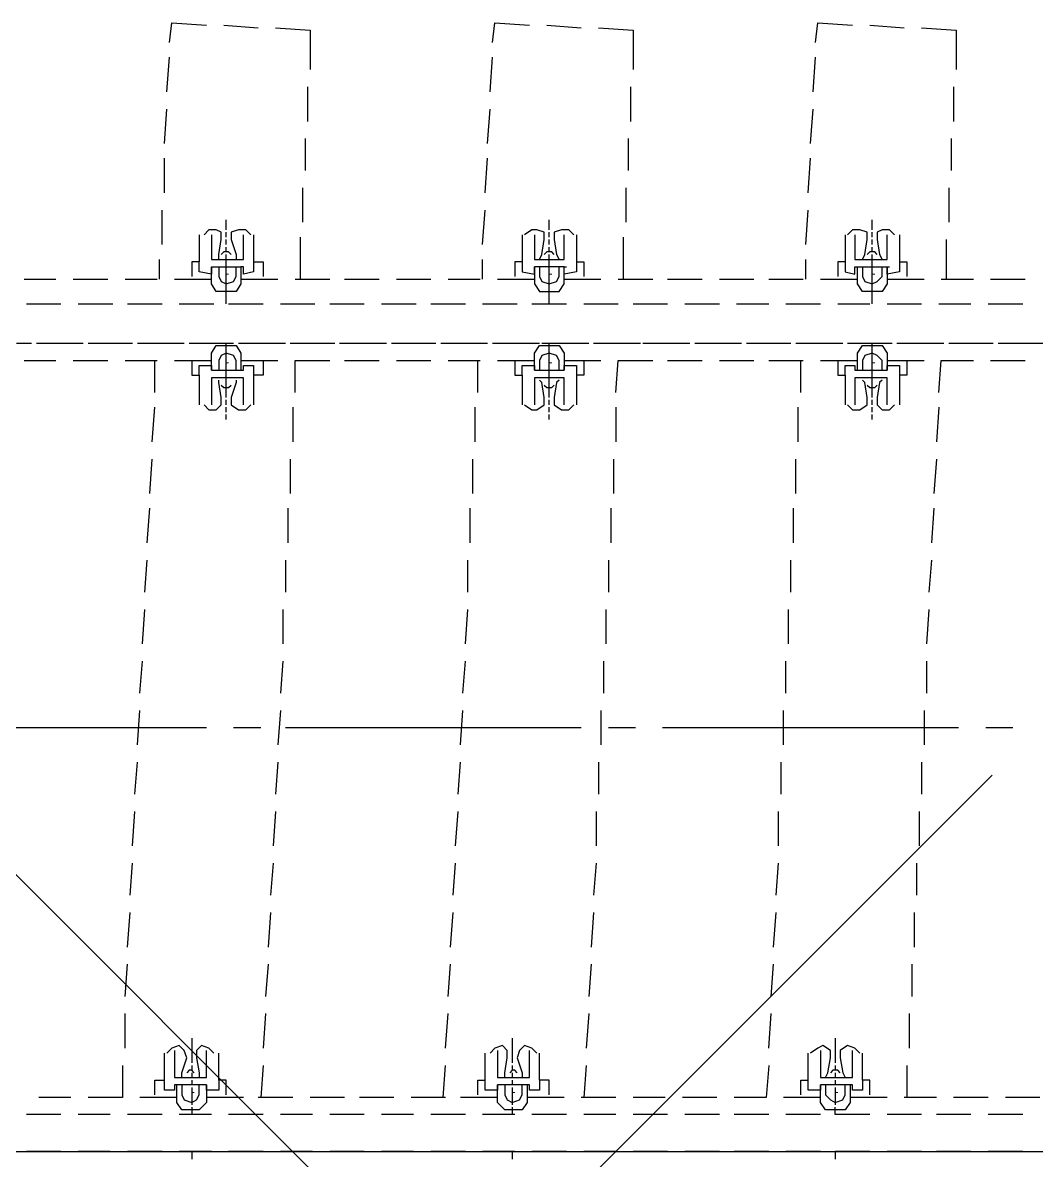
# Model space of a CAD drawing. Header units: millimetres. Extents: x -45 to 90, y -17 to 16.
# Drawn here: x 61.64 to 63.524, y -0.805 to 1.311 of the extents above; entities that cross this region are included whole.
import ezdxf

# ---------------------------------------------------------------- set-up
doc = ezdxf.new("R2010")
doc.units = ezdxf.units.MM
doc.header["$PDMODE"] = 3
doc.layers.add('PDF_Geometry', color=7, linetype='Continuous')

msp = doc.modelspace()

# ---------------------------------------------------------------- linework, layer by layer
at = {"color": 4}
msp.add_lwpolyline([(58.5713, -0.7885), (68.3996, -0.7885)], dxfattribs=at)
at = {"color": 1}
msp.add_point((62.4424, -1.0885), dxfattribs=at)
at = {"layer": 'PDF_Geometry', "lineweight": 25}
for points in [[(61.9131, 1.2744), (61.9177, 1.3111), (61.9819, 1.3065)], [(62.014, 1.3065), (62.0781, 1.3019)], [(62.1102, 1.3019), (62.1744, 1.2973), (62.1744, 1.224)], [(62.5136, 1.2744), (62.5182, 1.3111), (62.5824, 1.3065)], [(62.6145, 1.3065), (62.6787, 1.3019)], [(62.7107, 1.3019), (62.7749, 1.2973), (62.7749, 1.224)], [(63.1142, 1.2744), (63.1187, 1.3111), (63.1829, 1.3065)], [(63.215, 1.3065), (63.2792, 1.3019)], [(63.3113, 1.3019), (63.3754, 1.2973), (63.3754, 1.224)], [(61.9085, 1.1827), (61.9131, 1.2469)], [(62.509, 1.1827), (62.5136, 1.2469)], [(63.1096, 1.1827), (63.1142, 1.2469)], [(62.1698, 1.1919), (62.1698, 1.1277)], [(62.7703, 1.1919), (62.7703, 1.1277)], [(63.3709, 1.1919), (63.3709, 1.1277)], [(61.9039, 1.0864), (61.9085, 1.1506)], [(62.5043, 1.0864), (62.509, 1.1506)], [(63.105, 1.0864), (63.1096, 1.1506)], [(62.1652, 1.0956), (62.1652, 1.036)], [(62.7658, 1.0956), (62.7658, 1.036)], [(63.3663, 1.0956), (63.3663, 1.036)], [(61.9039, 0.9948), (61.9039, 1.0589)], [(62.4999, 0.9948), (62.5043, 1.0589)], [(63.1004, 0.9948), (63.105, 1.0589)], [(62.1605, 1.0039), (62.1605, 0.9399)], [(62.7612, 1.0039), (62.7612, 0.9399)], [(63.3617, 1.0039), (63.3617, 0.9399)], [(61.8994, 0.8985), (61.8994, 0.9627)], [(62.4953, 0.8985), (62.4999, 0.9627)], [(63.0958, 0.8985), (63.1004, 0.9627)], [(62.0185, 0.926), (62.0185, 0.9352), (62.0185, 0.9399), (62.0185, 0.9443)], [(62.6189, 0.926), (62.6189, 0.9352), (62.6189, 0.9399), (62.6189, 0.9443)], [(63.2196, 0.926), (63.2196, 0.9352), (63.2196, 0.9399), (63.2196, 0.9443)], [(61.9681, 0.9168), (61.9681, 0.8664), (61.9544, 0.8664), (61.9544, 0.8389)], [(62.0048, 0.871), (62.0048, 0.8802), (62.0094, 0.9077), (62.0094, 0.9214), (62.0002, 0.926), (61.9865, 0.926), (61.9773, 0.9168)], [(61.991, 0.9168), (61.991, 0.871), (62.0506, 0.871), (62.0506, 0.9168)], [(62.0185, 0.9122), (62.0185, 0.9214)], [(62.0644, 0.9168), (62.0552, 0.926), (62.0415, 0.926), (62.0277, 0.9214), (62.0277, 0.9077), (62.0369, 0.8802), (62.0369, 0.871)], [(62.069, 0.9168), (62.069, 0.8664), (62.0873, 0.8664), (62.0873, 0.8389)], [(62.1561, 0.9122), (62.1561, 0.8343)], [(62.5686, 0.9168), (62.5686, 0.8664), (62.5549, 0.8664), (62.5549, 0.8389)], [(62.6007, 0.871), (62.6053, 0.8802), (62.6099, 0.9077), (62.6099, 0.9214), (62.5961, 0.926), (62.587, 0.926), (62.5732, 0.9168)], [(62.5916, 0.9168), (62.5916, 0.871), (62.6466, 0.871), (62.6466, 0.9168)], [(62.6189, 0.9122), (62.6189, 0.9214)], [(62.6649, 0.9168), (62.6557, 0.926), (62.642, 0.926), (62.6282, 0.9214), (62.6282, 0.9077), (62.6328, 0.8802), (62.6374, 0.871)], [(62.6695, 0.9168), (62.6695, 0.8664), (62.6832, 0.8664), (62.6832, 0.8389)], [(62.7566, 0.9122), (62.7566, 0.8343)], [(63.1692, 0.9168), (63.1692, 0.8664), (63.1554, 0.8664), (63.1554, 0.8389)], [(63.2013, 0.871), (63.2058, 0.8802), (63.2104, 0.9077), (63.2104, 0.9214), (63.1967, 0.926), (63.1829, 0.926), (63.1737, 0.9168)], [(63.1875, 0.9168), (63.1875, 0.871), (63.2471, 0.871), (63.2471, 0.9168)], [(63.2196, 0.9122), (63.2196, 0.9214)], [(63.2608, 0.9168), (63.2517, 0.926), (63.2379, 0.926), (63.2288, 0.9214), (63.2288, 0.9077), (63.2333, 0.8802), (63.2379, 0.871)], [(63.27, 0.9168), (63.27, 0.8664), (63.2838, 0.8664), (63.2838, 0.8389)], [(62.0185, 0.8985), (62.0185, 0.9077)], [(62.0185, 0.8847), (62.0185, 0.8939)], [(62.6189, 0.8985), (62.6189, 0.9077)], [(62.6189, 0.8847), (62.6189, 0.8939)], [(63.2196, 0.8985), (63.2196, 0.9077)], [(63.2196, 0.8847), (63.2196, 0.8939)], [(63.3571, 0.9077), (63.3571, 0.8343)], [(61.8948, 0.8343), (61.8948, 0.871)], [(62.0277, 0.8802), (62.0231, 0.8847), (62.014, 0.8847), (62.0094, 0.8802)], [(62.0185, 0.7885), (62.0185, 0.8022), (62.0185, 0.816), (62.0185, 0.8297), (62.0185, 0.8435), (62.0185, 0.8526), (62.0185, 0.8664), (62.0185, 0.8802)], [(62.4953, 0.8343), (62.4953, 0.871)], [(62.6282, 0.8802), (62.6237, 0.8847), (62.6145, 0.8847), (62.6099, 0.8802)], [(62.6189, 0.7885), (62.6189, 0.8022), (62.6189, 0.816), (62.6189, 0.8297), (62.6189, 0.8435), (62.6189, 0.8526), (62.6189, 0.8664), (62.6189, 0.8802)], [(63.0958, 0.8343), (63.0958, 0.871)], [(63.2288, 0.8802), (63.2242, 0.8847), (63.215, 0.8847), (63.2104, 0.8802)], [(63.2196, 0.7885), (63.2196, 0.8022), (63.2196, 0.816), (63.2196, 0.8297), (63.2196, 0.8435), (63.2196, 0.8526), (63.2196, 0.8664), (63.2196, 0.8802)], [(62.069, 0.8664), (62.069, 0.8481), (62.0506, 0.8435), (62.0506, 0.8572), (62.0459, 0.8572), (62.0459, 0.8253), (62.0369, 0.8114), (62.0002, 0.8114), (61.991, 0.8253), (61.991, 0.8572), (61.991, 0.8435), (61.9681, 0.8481), (61.9681, 0.8664)], [(61.991, 0.8572), (62.0459, 0.8572)], [(62.0048, 0.8572), (62.0048, 0.8389), (62.0094, 0.8297), (62.0185, 0.8253), (62.0323, 0.8297), (62.0369, 0.8389), (62.0369, 0.8572)], [(62.5686, 0.8664), (62.5686, 0.8481), (62.5916, 0.8435), (62.5916, 0.8572), (62.5916, 0.8253), (62.6007, 0.8114), (62.6374, 0.8114), (62.6466, 0.8253), (62.6466, 0.8572), (62.5916, 0.8572)], [(62.6007, 0.8572), (62.6007, 0.8389), (62.6053, 0.8297), (62.6189, 0.8253), (62.6328, 0.8297), (62.6374, 0.8389), (62.6374, 0.8572)], [(62.6695, 0.8664), (62.6695, 0.8481), (62.6466, 0.8435), (62.6466, 0.8572), (62.6512, 0.8572)], [(63.1692, 0.8664), (63.1692, 0.8481), (63.1875, 0.8435), (63.1875, 0.8572), (63.1919, 0.8572), (63.2471, 0.8572), (63.2471, 0.8253), (63.2379, 0.8114), (63.2013, 0.8114), (63.1919, 0.8253), (63.1919, 0.8572)], [(63.2013, 0.8572), (63.2013, 0.8389), (63.2058, 0.8297), (63.2196, 0.8253), (63.2288, 0.8297), (63.2379, 0.8389), (63.2379, 0.8572)], [(63.27, 0.8664), (63.27, 0.8481), (63.2471, 0.8435), (63.2471, 0.8572), (63.2517, 0.8572)], [(61.6427, 0.8343), (61.7021, 0.8343)], [(61.7343, 0.8343), (61.7985, 0.8343)], [(61.8306, 0.8343), (61.8902, 0.8343)], [(61.9223, 0.8343), (61.991, 0.8343)], [(62.0459, 0.8343), (62.1148, 0.8343)], [(62.1469, 0.8343), (62.2111, 0.8343)], [(62.2386, 0.8343), (62.3028, 0.8343)], [(62.3349, 0.8343), (62.399, 0.8343)], [(62.4311, 0.8343), (62.4907, 0.8343)], [(62.5228, 0.8343), (62.5916, 0.8343)], [(62.6466, 0.8343), (62.7153, 0.8343)], [(62.7474, 0.8343), (62.8116, 0.8343)], [(62.8391, 0.8343), (62.9033, 0.8343)], [(62.9354, 0.8343), (62.9995, 0.8343)], [(63.0271, 0.8343), (63.0912, 0.8343)], [(63.1233, 0.8343), (63.1919, 0.8343)], [(63.2471, 0.8343), (63.3159, 0.8343)], [(63.3479, 0.8343), (63.4075, 0.8343)], [(63.4396, 0.8343), (63.5038, 0.8343)], [(61.6472, 0.7885), (61.7114, 0.7885)], [(61.7435, 0.7885), (61.8077, 0.7885)], [(61.8352, 0.7885), (61.8994, 0.7885)], [(61.9313, 0.7885), (61.9956, 0.7885)], [(62.0231, 0.7885), (62.0873, 0.7885)], [(62.1194, 0.7885), (62.1836, 0.7885)], [(62.2111, 0.7885), (62.2751, 0.7885)], [(62.3073, 0.7885), (62.3715, 0.7885)], [(62.399, 0.7885), (62.4632, 0.7885)], [(62.4953, 0.7885), (62.5595, 0.7885)], [(62.587, 0.7885), (62.6512, 0.7885)], [(62.6832, 0.7885), (62.7474, 0.7885)], [(62.7749, 0.7885), (62.8391, 0.7885)], [(62.8712, 0.7885), (62.9354, 0.7885)], [(62.9675, 0.7885), (63.0271, 0.7885)], [(63.0591, 0.7885), (63.1233, 0.7885)], [(63.1554, 0.7885), (63.215, 0.7885)], [(63.2471, 0.7885), (63.3113, 0.7885)], [(63.3434, 0.7885), (63.403, 0.7885)], [(63.435, 0.7885), (63.4992, 0.7885)], [(61.6289, 0.7151), (61.6564, 0.7151)], [(61.6656, 0.7151), (61.7297, 0.7151)], [(61.6747, 0.7151), (61.7068, 0.7151)], [(61.7206, 0.7151), (61.7527, 0.7151)], [(61.7618, 0.7151), (61.8214, 0.7151)], [(61.7664, 0.7151), (61.7985, 0.7151)], [(61.8167, 0.7151), (61.8444, 0.7151)], [(61.8535, 0.7151), (61.9177, 0.7151)], [(61.8627, 0.7151), (61.8948, 0.7151)], [(61.9085, 0.7151), (61.9406, 0.7151)], [(61.9498, 0.7151), (62.014, 0.7151)], [(61.9544, 0.7151), (61.9865, 0.7151)], [(61.9681, 0.6555), (61.9681, 0.6739), (61.991, 0.6739), (61.991, 0.6647), (61.991, 0.6968), (62.0002, 0.7107), (62.0369, 0.7107), (62.0459, 0.6968), (62.0459, 0.6647)], [(62.0048, 0.7151), (62.0323, 0.7151)], [(62.0185, 0.6143), (62.0185, 0.6234), (62.0185, 0.628), (62.0185, 0.6372), (62.0185, 0.6418), (62.0185, 0.6509), (62.0185, 0.6555), (62.0185, 0.6647), (62.0185, 0.6693), (62.0185, 0.6784), (62.0185, 0.6876), (62.0185, 0.6922), (62.0185, 0.7014), (62.0185, 0.706), (62.0185, 0.7151), (62.0231, 0.7151)], [(62.0415, 0.7151), (62.1056, 0.7151)], [(62.0506, 0.7151), (62.0827, 0.7151)], [(62.0965, 0.7151), (62.1286, 0.7151)], [(62.1377, 0.7151), (62.2019, 0.7151)], [(62.1423, 0.7151), (62.1744, 0.7151)], [(62.1927, 0.7151), (62.2202, 0.7151)], [(62.2294, 0.7151), (62.2936, 0.7151)], [(62.2386, 0.7151), (62.2707, 0.7151)], [(62.2844, 0.7151), (62.3165, 0.7151)], [(62.3257, 0.7151), (62.3897, 0.7151)], [(62.3303, 0.7151), (62.3624, 0.7151)], [(62.3807, 0.7151), (62.4082, 0.7151)], [(62.4174, 0.7151), (62.4815, 0.7151)], [(62.4265, 0.7151), (62.4586, 0.7151)], [(62.4724, 0.7151), (62.5043, 0.7151)], [(62.5136, 0.7151), (62.5778, 0.7151)], [(62.5182, 0.7151), (62.5503, 0.7151)], [(62.5686, 0.7151), (62.6007, 0.7151)], [(62.5686, 0.6555), (62.5686, 0.6739), (62.5916, 0.6739), (62.5916, 0.6647), (62.5916, 0.6968), (62.6007, 0.7107), (62.6374, 0.7107), (62.6466, 0.6968), (62.6466, 0.6647), (62.6466, 0.6739), (62.6695, 0.6739), (62.6695, 0.6555)], [(62.6053, 0.7151), (62.6695, 0.7151)], [(62.6145, 0.7151), (62.6466, 0.7151)], [(62.6189, 0.6143), (62.6189, 0.6234), (62.6189, 0.628), (62.6189, 0.6372), (62.6189, 0.6418), (62.6189, 0.6509), (62.6189, 0.6555), (62.6189, 0.6647), (62.6189, 0.6693), (62.6189, 0.6784), (62.6189, 0.6876), (62.6189, 0.6922), (62.6189, 0.7014), (62.6189, 0.706), (62.6189, 0.7151), (62.6237, 0.7151)], [(62.6603, 0.7151), (62.6924, 0.7151)], [(62.7016, 0.7151), (62.7658, 0.7151)], [(62.7062, 0.7151), (62.7383, 0.7151)], [(62.7566, 0.7151), (62.7887, 0.7151)], [(62.7933, 0.7151), (62.8574, 0.7151)], [(62.8024, 0.7151), (62.8345, 0.7151)], [(62.8481, 0.7151), (62.8804, 0.7151)], [(62.8895, 0.7151), (62.9537, 0.7151)], [(62.8941, 0.7151), (62.9262, 0.7151)], [(62.9445, 0.7151), (62.9766, 0.7151)], [(62.9858, 0.7151), (63.0454, 0.7151)], [(62.9904, 0.7151), (63.0225, 0.7151)], [(63.0362, 0.7151), (63.0683, 0.7151)], [(63.0773, 0.7151), (63.1417, 0.7151)], [(63.0866, 0.7151), (63.1142, 0.7151)], [(63.1325, 0.7151), (63.1646, 0.7151)], [(63.1692, 0.6555), (63.1692, 0.6739), (63.1875, 0.6739), (63.1875, 0.6647), (63.1919, 0.6647), (63.1919, 0.6968), (63.2013, 0.7107), (63.2379, 0.7107), (63.2471, 0.6968), (63.2471, 0.6647), (63.2471, 0.6739), (63.27, 0.6739), (63.27, 0.6555)], [(63.1737, 0.7151), (63.2333, 0.7151)], [(63.1783, 0.7151), (63.2104, 0.7151)], [(63.2196, 0.6143), (63.2196, 0.6234), (63.2196, 0.628), (63.2196, 0.6372), (63.2196, 0.6418), (63.2196, 0.6509), (63.2196, 0.6555), (63.2196, 0.6647), (63.2196, 0.6693), (63.2196, 0.6784), (63.2196, 0.6876), (63.2196, 0.6922), (63.2196, 0.7014), (63.2196, 0.706), (63.2196, 0.7151), (63.2242, 0.7151), (63.2563, 0.7151)], [(63.2654, 0.7151), (63.3296, 0.7151)], [(63.2746, 0.7151), (63.3021, 0.7151)], [(63.3204, 0.7151), (63.3525, 0.7151)], [(63.3617, 0.7151), (63.4211, 0.7151)], [(63.3663, 0.7151), (63.3984, 0.7151)], [(63.4121, 0.7151), (63.4442, 0.7151)], [(63.4534, 0.7151), (63.5176, 0.7151)], [(63.4625, 0.7151), (63.4901, 0.7151)], [(63.5084, 0.7151), (63.5405, 0.7151)], [(61.6427, 0.683), (61.7021, 0.683)], [(61.7343, 0.683), (61.7985, 0.683)], [(61.8306, 0.683), (61.8902, 0.683)], [(61.8856, 0.6234), (61.8856, 0.683)], [(61.9223, 0.683), (61.991, 0.683)], [(61.9544, 0.683), (61.9544, 0.6555), (61.9681, 0.6555), (61.9681, 0.6005)], [(62.0369, 0.6647), (62.0369, 0.683), (62.0323, 0.6922), (62.0185, 0.6968), (62.0094, 0.6922), (62.0048, 0.683), (62.0048, 0.6647)], [(62.0459, 0.683), (62.1148, 0.683)], [(62.0873, 0.683), (62.0873, 0.6555), (62.069, 0.6555), (62.069, 0.6005)], [(62.1469, 0.6234), (62.1469, 0.683), (62.2111, 0.683)], [(62.2386, 0.683), (62.3028, 0.683)], [(62.3349, 0.683), (62.399, 0.683)], [(62.4311, 0.683), (62.4907, 0.683)], [(62.4861, 0.6234), (62.4861, 0.683)], [(62.5228, 0.683), (62.5916, 0.683)], [(62.5549, 0.683), (62.5549, 0.6555), (62.5686, 0.6555), (62.5686, 0.6005)], [(62.6374, 0.6647), (62.6374, 0.683), (62.6328, 0.6922), (62.6189, 0.6968), (62.6053, 0.6922), (62.6007, 0.683), (62.6007, 0.6647)], [(62.6466, 0.683), (62.7153, 0.683)], [(62.6832, 0.683), (62.6832, 0.6555), (62.6695, 0.6555), (62.6695, 0.6005)], [(62.7428, 0.6234), (62.7474, 0.683), (62.8116, 0.683)], [(62.8391, 0.683), (62.9033, 0.683)], [(62.9354, 0.683), (62.9995, 0.683)], [(63.0271, 0.683), (63.0912, 0.683)], [(63.0866, 0.6234), (63.0866, 0.683)], [(63.1233, 0.683), (63.1919, 0.683)], [(63.1554, 0.683), (63.1554, 0.6555), (63.1692, 0.6555), (63.1692, 0.6005)], [(63.2379, 0.6647), (63.2379, 0.683), (63.2288, 0.6922), (63.2196, 0.6968), (63.2058, 0.6922), (63.2013, 0.683), (63.2013, 0.6647)], [(63.2471, 0.683), (63.3159, 0.683)], [(63.2838, 0.683), (63.2838, 0.6555), (63.27, 0.6555), (63.27, 0.6005)], [(63.3434, 0.6234), (63.3479, 0.683), (63.4075, 0.683)], [(63.4396, 0.683), (63.5038, 0.683)], [(61.991, 0.6647), (62.0459, 0.6647), (62.0506, 0.6647), (62.0506, 0.6739), (62.069, 0.6739), (62.069, 0.6555)], [(62.5916, 0.6647), (62.6466, 0.6647)], [(63.1919, 0.6647), (63.2471, 0.6647)], [(61.9773, 0.6005), (61.9865, 0.5914), (62.0002, 0.5914), (62.0094, 0.6005), (62.0094, 0.6143), (62.0048, 0.6418), (62.0048, 0.6464)], [(62.0506, 0.6005), (62.0506, 0.6509), (61.991, 0.6509), (61.991, 0.6005)], [(62.0094, 0.6372), (62.014, 0.6326), (62.0231, 0.6326), (62.0277, 0.6372)], [(62.0369, 0.6464), (62.0369, 0.6418), (62.0277, 0.6143), (62.0277, 0.6005), (62.0415, 0.5914), (62.0552, 0.5914), (62.0644, 0.6005)], [(62.5732, 0.6005), (62.587, 0.5914), (62.5961, 0.5914), (62.6099, 0.6005), (62.6099, 0.6143), (62.6053, 0.6418), (62.6007, 0.6464)], [(62.6466, 0.6005), (62.6466, 0.6509), (62.5916, 0.6509), (62.5916, 0.6005)], [(62.6099, 0.6372), (62.6145, 0.6326), (62.6237, 0.6326), (62.6282, 0.6372)], [(62.6374, 0.6464), (62.6328, 0.6418), (62.6282, 0.6143), (62.6282, 0.6005), (62.642, 0.5914), (62.6557, 0.5914), (62.6649, 0.6005)], [(63.1737, 0.6005), (63.1829, 0.5914), (63.1967, 0.5914), (63.2104, 0.6005), (63.2104, 0.6143), (63.2058, 0.6418), (63.2013, 0.6464)], [(63.2471, 0.6005), (63.2471, 0.6509), (63.1875, 0.6509), (63.1875, 0.6005)], [(63.2104, 0.6372), (63.215, 0.6326), (63.2242, 0.6326), (63.2288, 0.6372)], [(63.2379, 0.6464), (63.2333, 0.6418), (63.2288, 0.6143), (63.2288, 0.6005), (63.2379, 0.5914), (63.2517, 0.5914), (63.2608, 0.6005)], [(61.881, 0.5318), (61.8856, 0.5961)], [(62.0185, 0.6005), (62.0185, 0.6097)], [(62.0185, 0.5868), (62.0185, 0.5961)], [(62.1423, 0.5961), (62.1423, 0.5318)], [(62.4815, 0.5318), (62.4815, 0.5961)], [(62.6189, 0.6005), (62.6189, 0.6097)], [(62.6189, 0.5868), (62.6189, 0.5961)], [(62.7428, 0.5961), (62.7428, 0.5318)], [(63.0821, 0.5318), (63.0821, 0.5961)], [(63.2196, 0.6005), (63.2196, 0.6097)], [(63.2196, 0.5868), (63.2196, 0.5961)], [(63.3434, 0.5961), (63.3388, 0.5318)], [(62.0185, 0.573), (62.0185, 0.5822)], [(62.6189, 0.573), (62.6189, 0.5822)], [(63.2196, 0.573), (63.2196, 0.5822)], [(61.8764, 0.4355), (61.881, 0.4997)], [(62.1377, 0.4997), (62.1377, 0.4355)], [(62.477, 0.4355), (62.477, 0.4997)], [(62.7383, 0.4997), (62.7383, 0.4355)], [(63.0773, 0.4355), (63.0773, 0.4997)], [(63.3388, 0.4997), (63.3342, 0.4355)], [(61.8719, 0.3438), (61.8764, 0.408)], [(62.1332, 0.408), (62.1332, 0.3438)], [(62.4724, 0.3438), (62.4724, 0.408)], [(62.7335, 0.408), (62.7335, 0.3438)], [(63.0729, 0.3438), (63.0729, 0.408)], [(63.3342, 0.408), (63.3296, 0.3438)], [(61.8673, 0.2523), (61.8719, 0.3117)], [(62.1286, 0.3117), (62.1286, 0.2523)], [(62.4678, 0.2523), (62.4678, 0.3117)], [(62.7291, 0.3117), (62.7291, 0.2523)], [(63.0683, 0.2523), (63.0683, 0.3117)], [(63.3296, 0.3117), (63.325, 0.2523)], [(61.8627, 0.1559), (61.8673, 0.22)], [(62.124, 0.22), (62.124, 0.1559)], [(62.4632, 0.1559), (62.4678, 0.22)], [(62.7245, 0.22), (62.7245, 0.1559)], [(63.0637, 0.1559), (63.0637, 0.22)], [(63.325, 0.22), (63.3204, 0.1559)], [(61.8581, 0.0642), (61.8627, 0.1238)], [(62.124, 0.1238), (62.1194, 0.0642)], [(62.4586, 0.0642), (62.4632, 0.1238)], [(62.7199, 0.1238), (62.7199, 0.0642)], [(63.0591, 0.0642), (63.0591, 0.1238)], [(63.3204, 0.1238), (63.3204, 0.0642)], [(61.8535, -0.0321), (61.8581, 0.0321)], [(62.1194, 0.0321), (62.1148, -0.0321)], [(62.454, -0.0321), (62.4586, 0.0321)], [(62.7153, 0.0321), (62.7153, -0.0321)], [(63.0546, -0.0321), (63.0546, 0.0321)], [(63.3159, 0.0321), (63.3159, -0.0321)], [(61.9819, 0), (61.4318, 0)], [(62.0827, 0), (62.0323, 0)], [(62.6787, 0), (62.1286, 0)], [(62.7795, 0), (62.7291, 0)], [(63.38, 0), (62.8299, 0)], [(63.4809, 0), (63.4305, 0)], [(61.8489, -0.1238), (61.8535, -0.0642)], [(62.1148, -0.0642), (62.1102, -0.1238)], [(62.4495, -0.1238), (62.454, -0.0642)], [(62.7107, -0.0642), (62.7107, -0.1238)], [(63.05, -0.1238), (63.05, -0.0642)], [(63.3113, -0.0642), (63.3113, -0.1238)], [(61.8444, -0.22), (61.8489, -0.1559)], [(62.1102, -0.1559), (62.1056, -0.22)], [(62.4449, -0.22), (62.4495, -0.1559)], [(62.7062, -0.1559), (62.7062, -0.22)], [(63.0454, -0.22), (63.0454, -0.1559)], [(63.3065, -0.1559), (63.3065, -0.22)], [(61.8398, -0.3117), (61.8444, -0.2521)], [(62.1056, -0.2521), (62.1011, -0.3117)], [(62.4403, -0.3117), (62.4449, -0.2521)], [(62.7062, -0.2521), (62.7016, -0.3117)], [(63.0408, -0.3117), (63.0454, -0.2521)], [(63.3021, -0.2521), (63.3021, -0.3117)], [(61.8352, -0.408), (61.8398, -0.3438)], [(62.1011, -0.3438), (62.0965, -0.408)], [(62.4357, -0.408), (62.4403, -0.3438)], [(62.7016, -0.3438), (62.697, -0.408)], [(63.0362, -0.408), (63.0408, -0.3438)], [(63.2975, -0.3438), (63.2975, -0.408)], [(61.8306, -0.4997), (61.8352, -0.4401)], [(62.0965, -0.4401), (62.0919, -0.4997)], [(62.4311, -0.4997), (62.4357, -0.4401)], [(62.697, -0.4401), (62.6924, -0.4997)], [(63.0316, -0.4997), (63.0362, -0.4401)], [(63.2929, -0.4401), (63.2929, -0.4997)], [(61.8306, -0.5959), (61.8306, -0.5318)], [(62.0919, -0.5318), (62.0873, -0.5959)], [(62.4265, -0.5959), (62.4311, -0.5318)], [(62.6924, -0.5318), (62.6878, -0.5959)], [(63.0271, -0.5959), (63.0316, -0.5318)], [(63.2883, -0.5318), (63.2883, -0.5959)], [(61.936, -0.6509), (61.936, -0.6418), (61.9452, -0.6143), (61.9406, -0.6005), (61.9313, -0.5914), (61.9177, -0.5959), (61.9085, -0.6051)], [(61.9544, -0.5776), (61.9544, -0.5822), (61.9544, -0.5868), (61.9544, -0.5959), (61.9544, -0.6005), (61.9544, -0.6097), (61.9544, -0.6143), (61.9544, -0.6234)], [(61.9956, -0.6051), (61.9865, -0.5959), (61.9727, -0.5914), (61.9635, -0.6005), (61.9635, -0.6143), (61.9681, -0.6418), (61.9681, -0.6509)], [(62.5366, -0.6509), (62.5366, -0.6418), (62.5411, -0.6143), (62.5411, -0.6005), (62.532, -0.5914), (62.5182, -0.5959), (62.509, -0.6051)], [(62.5503, -0.5776), (62.5503, -0.5822), (62.5503, -0.5868), (62.5503, -0.5959), (62.5503, -0.6005), (62.5503, -0.6097), (62.5503, -0.6143), (62.5503, -0.6234)], [(62.5961, -0.6051), (62.587, -0.5959), (62.5732, -0.5914), (62.5641, -0.6005), (62.5595, -0.6143), (62.5686, -0.6418), (62.5686, -0.6509)], [(63.1325, -0.6509), (63.1371, -0.6418), (63.1417, -0.6143), (63.1417, -0.6005), (63.1279, -0.5914), (63.1187, -0.5959), (63.105, -0.6051)], [(63.1508, -0.5776), (63.1508, -0.5822), (63.1508, -0.5868), (63.1508, -0.5959), (63.1508, -0.6005), (63.1508, -0.6097), (63.1508, -0.6143), (63.1508, -0.6234)], [(63.1967, -0.6051), (63.1875, -0.5959), (63.1737, -0.5914), (63.16, -0.6005), (63.16, -0.6143), (63.1646, -0.6418), (63.1692, -0.6509)], [(61.8856, -0.683), (61.8856, -0.6555), (61.9039, -0.6555), (61.9039, -0.6051)], [(61.9223, -0.6005), (61.9223, -0.6509), (61.9819, -0.6509), (61.9819, -0.6005)], [(62.0185, -0.683), (62.0185, -0.6555), (62.0048, -0.6555), (62.0048, -0.6051)], [(62.4861, -0.683), (62.4861, -0.6555), (62.4999, -0.6555), (62.4999, -0.6051)], [(62.5228, -0.6005), (62.5228, -0.6509), (62.5824, -0.6509), (62.5824, -0.6005)], [(62.6189, -0.683), (62.6189, -0.6555), (62.6007, -0.6555), (62.6007, -0.6051)], [(63.0866, -0.683), (63.0866, -0.6555), (63.1004, -0.6555), (63.1004, -0.6051)], [(63.1233, -0.6005), (63.1233, -0.6509), (63.1829, -0.6509), (63.1829, -0.6005)], [(63.215, -0.683), (63.215, -0.6555), (63.2013, -0.6555), (63.2013, -0.6051)], [(61.826, -0.628), (61.826, -0.6876), (61.7618, -0.6876)], [(61.9544, -0.628), (61.9544, -0.6372)], [(62.0873, -0.628), (62.0827, -0.6876)], [(62.422, -0.6876), (62.4265, -0.628)], [(62.5503, -0.628), (62.5503, -0.6372)], [(62.6878, -0.628), (62.6832, -0.6876)], [(63.0271, -0.628), (63.0225, -0.6876), (62.9627, -0.6876)], [(63.1508, -0.628), (63.1508, -0.6372)], [(63.2838, -0.628), (63.2838, -0.6876)], [(61.9819, -0.6645), (61.9269, -0.6645), (61.9223, -0.6645), (61.9223, -0.6739), (61.9039, -0.6739), (61.9039, -0.6555)], [(62.0048, -0.6555), (62.0048, -0.6739), (61.9819, -0.6739), (61.9819, -0.6645), (61.9819, -0.6968), (61.9681, -0.7105), (61.936, -0.7105), (61.9269, -0.6968), (61.9269, -0.6645)], [(61.959, -0.6418), (61.9544, -0.6372), (61.9498, -0.6372), (61.9452, -0.6418)], [(61.9544, -0.6418), (61.9544, -0.6509)], [(61.9544, -0.6555), (61.9544, -0.6645)], [(62.6007, -0.6555), (62.6007, -0.6739), (62.5824, -0.6739), (62.5824, -0.6645), (62.5778, -0.6645), (62.5778, -0.6968), (62.5686, -0.7105), (62.5366, -0.7105), (62.5228, -0.6968), (62.5228, -0.6645), (62.5228, -0.6739), (62.4999, -0.6739), (62.4999, -0.6555)], [(62.5595, -0.6418), (62.5549, -0.6372), (62.5503, -0.6372), (62.5457, -0.6418)], [(62.5503, -0.6418), (62.5503, -0.6509)], [(62.5503, -0.6555), (62.5503, -0.6645)], [(63.2013, -0.6555), (63.2013, -0.6739), (63.1829, -0.6739), (63.1829, -0.6645), (63.1783, -0.6645), (63.1783, -0.6968), (63.1692, -0.7105), (63.1325, -0.7105), (63.1233, -0.6968), (63.1233, -0.6645), (63.1233, -0.6739), (63.1004, -0.6739), (63.1004, -0.6555)], [(63.16, -0.6418), (63.1554, -0.6372), (63.1462, -0.6372), (63.1417, -0.6418)], [(63.1508, -0.6418), (63.1508, -0.6509)], [(63.1508, -0.6555), (63.1508, -0.6645)], [(61.936, -0.6645), (61.936, -0.683), (61.9406, -0.6922), (61.9544, -0.6968), (61.9635, -0.6922), (61.9681, -0.683), (61.9681, -0.6645)], [(61.9544, -0.6693), (61.9544, -0.6784), (61.9544, -0.6876), (61.9544, -0.6922), (61.9544, -0.7014)], [(62.5778, -0.6645), (62.5228, -0.6645)], [(62.5366, -0.6645), (62.5366, -0.683), (62.5411, -0.6922), (62.5503, -0.6968), (62.5641, -0.6922), (62.5686, -0.683), (62.5686, -0.6645)], [(62.5503, -0.6693), (62.5503, -0.6784), (62.5503, -0.6876), (62.5503, -0.6922), (62.5503, -0.7014)], [(63.1783, -0.6645), (63.1233, -0.6645)], [(63.1325, -0.6645), (63.1325, -0.683), (63.1417, -0.6922), (63.1508, -0.6968), (63.1646, -0.6922), (63.1692, -0.683), (63.1692, -0.6645)], [(63.1508, -0.6693), (63.1508, -0.6784), (63.1508, -0.6876), (63.1508, -0.6922), (63.1508, -0.7014)], [(61.7297, -0.6876), (61.6702, -0.6876)], [(61.9269, -0.6876), (61.8581, -0.6876)], [(62.0506, -0.6876), (61.9819, -0.6876)], [(62.1423, -0.6876), (62.0781, -0.6876)], [(62.2386, -0.6876), (62.1744, -0.6876)], [(62.3303, -0.6876), (62.2661, -0.6876)], [(62.4265, -0.6876), (62.3624, -0.6876)], [(62.5228, -0.6876), (62.454, -0.6876)], [(62.6466, -0.6876), (62.5778, -0.6876)], [(62.7428, -0.6876), (62.6787, -0.6876)], [(62.8345, -0.6876), (62.7749, -0.6876)], [(62.9308, -0.6876), (62.8666, -0.6876)], [(63.1233, -0.6876), (63.0546, -0.6876)], [(63.2471, -0.6876), (63.1783, -0.6876)], [(63.3388, -0.6876), (63.2792, -0.6876)], [(63.435, -0.6876), (63.3709, -0.6876)], [(63.5313, -0.6876), (63.4671, -0.6876)], [(61.9544, -0.706), (61.9544, -0.7197)], [(62.5503, -0.706), (62.5503, -0.7197)], [(63.215, -0.7197), (63.1508, -0.7197), (63.1508, -0.706)], [(61.7114, -0.7197), (61.6472, -0.7197)], [(61.8031, -0.7197), (61.7435, -0.7197)], [(61.8994, -0.7197), (61.8352, -0.7197)], [(61.991, -0.7197), (61.9313, -0.7197)], [(62.0873, -0.7197), (62.0231, -0.7197)], [(62.179, -0.7197), (62.1194, -0.7197)], [(62.2751, -0.7197), (62.2111, -0.7197)], [(62.3669, -0.7197), (62.3073, -0.7197)], [(62.4632, -0.7197), (62.399, -0.7197)], [(62.5549, -0.7197), (62.4953, -0.7197)], [(62.6512, -0.7197), (62.587, -0.7197)], [(62.7428, -0.7197), (62.6832, -0.7197)], [(62.8391, -0.7197), (62.7749, -0.7197)], [(62.9354, -0.7197), (62.8712, -0.7197)], [(63.0271, -0.7197), (62.9627, -0.7197)], [(63.1233, -0.7197), (63.0591, -0.7197)], [(63.3113, -0.7197), (63.2471, -0.7197)], [(63.403, -0.7197), (63.3388, -0.7197)], [(63.4992, -0.7197), (63.435, -0.7197)], [(61.7114, -0.7885), (61.6472, -0.7885)], [(61.8031, -0.7885), (61.7435, -0.7885)], [(61.8994, -0.7885), (61.8352, -0.7885)], [(61.991, -0.7885), (61.9313, -0.7885)], [(61.9544, -0.7885), (61.9544, -0.8022)], [(62.0873, -0.7885), (62.0231, -0.7885)], [(62.179, -0.7885), (62.1194, -0.7885)], [(62.2751, -0.7885), (62.2111, -0.7885)], [(62.3669, -0.7885), (62.3073, -0.7885)], [(62.4632, -0.7885), (62.399, -0.7885)], [(62.5549, -0.7885), (62.4953, -0.7885)], [(62.5503, -0.7885), (62.5503, -0.8022)], [(62.6512, -0.7885), (62.587, -0.7885)], [(62.7428, -0.7885), (62.6832, -0.7885)], [(62.8391, -0.7885), (62.7749, -0.7885)], [(62.9354, -0.7885), (62.8712, -0.7885)], [(63.0271, -0.7885), (62.9627, -0.7885)], [(63.1233, -0.7885), (63.0591, -0.7885)], [(63.215, -0.7885), (63.1508, -0.7885), (63.1508, -0.8022)], [(63.3113, -0.7885), (63.2471, -0.7885)], [(63.403, -0.7885), (63.3388, -0.7885)], [(63.4992, -0.7885), (63.435, -0.7885)]]:
    msp.add_lwpolyline(points, dxfattribs=at)
at = {"layer": 'PDF_Geometry', "lineweight": 9}
for points in [[(62.0185, 0.8435), (62.0231, 0.8435)], [(62.6189, 0.8435), (62.6237, 0.8435)], [(63.2196, 0.8435), (63.2242, 0.8435)], [(62.0185, 0.7151), (62.0231, 0.7151)], [(62.6189, 0.7151), (62.6237, 0.7151)], [(63.2196, 0.7151), (63.2242, 0.7151)], [(62.0185, 0.6784), (62.0231, 0.6784)], [(62.6189, 0.6784), (62.6237, 0.6784)], [(63.2196, 0.6784), (63.2242, 0.6784)], [(61.9544, -0.6784), (61.959, -0.6784)], [(62.5503, -0.6784), (62.5549, -0.6784)], [(63.1508, -0.6784), (63.1554, -0.6784)], [(61.9544, -0.7197), (61.959, -0.7197)], [(62.5503, -0.7197), (62.5549, -0.7197)], [(63.1508, -0.7197), (63.1554, -0.7197)]]:
    msp.add_lwpolyline(points, dxfattribs=at)

doc.saveas('drawing.dxf')
